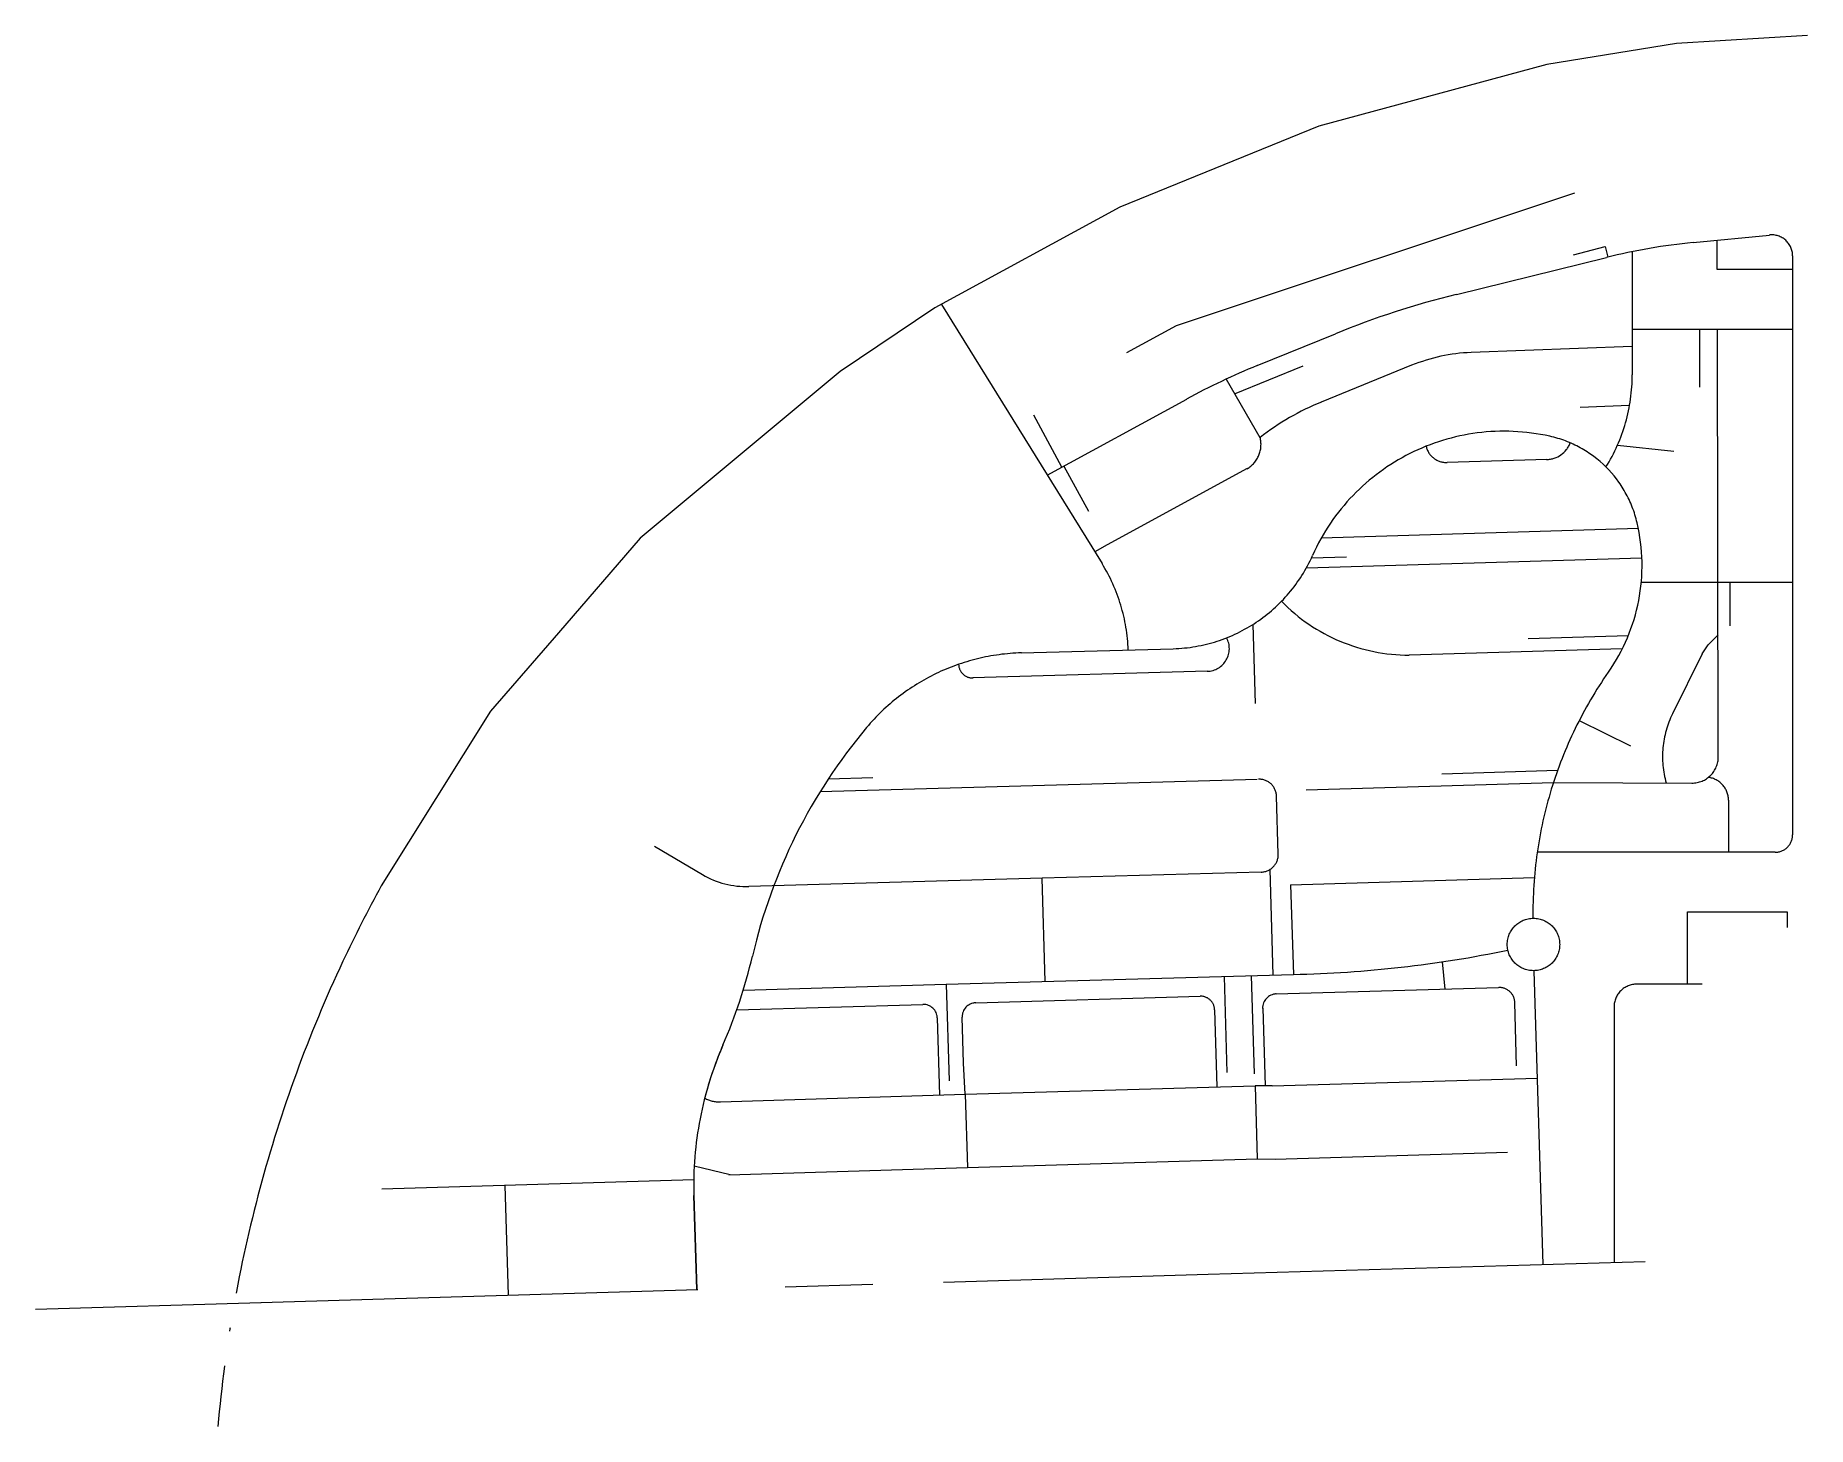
# Model space of a CAD drawing. Extents: x 37 to 1050, y 40 to 835.
import ezdxf

# ---------------------------------------------------------------- set-up
doc = ezdxf.new("R2010")
doc.units = 0
doc.header["$LTSCALE"] = 1000
doc.header["$MEASUREMENT"] = 0
doc.linetypes.add('CENTERX2', pattern=[4, 2.5, -0.5, 0.5, -0.5])
doc.linetypes.add('DOTE', pattern=[2.42, 2, -0.2, 0.02, -0.2])
doc.layers.add('ROAD-CENTER', color=7, linetype='CENTERX2', lineweight=18)

msp = doc.modelspace()

# ---------------------------------------------------------------- linework, layer by layer
at = {"layer": 'ROAD-CENTER', "ltscale": 0.1}
for p, q in [((1049.9, 835.4), (975, 830.8)), ((975, 830.8), (900.8, 818.8)), ((900.8, 818.8), (770.4, 783.6)), ((770.4, 783.6), (656.7, 737.3)), ((916.6, 745.3), (688.9, 669.4)), ((656.7, 737.3), (550.9, 679.6)), ((984.6, 717), (1028.2, 721.3)), ((916.1, 710), (934.3, 714.7)), ((934.3, 714.7), (935.8, 708.7)), ((949.7, 711.8), (949.7, 641.4)), ((998.3, 701.6), (998.3, 718.4)), ((1041.4, 709.4), (1041.4, 522.6)), ((849.1, 687.3), (935, 708.5)), ((1041.4, 701.6), (998.3, 701.6)), ((550.9, 679.6), (496.7, 643.2)), ((554.7, 681.6), (646.5, 533.4)), ((688.9, 669.4), (660.5, 653.9)), ((735.3, 646.6), (780, 664.8)), ((1041.4, 667.3), (949.7, 667.3)), ((988.1, 667.3), (988.1, 634.3)), ((998.9, 422.9), (998.4, 667.3)), ((949.7, 657.6), (857.5, 654.2)), ((496.7, 643.2), (382.4, 547.9)), ((717.4, 638.8), (736.8, 605.6)), ((722.3, 630.4), (761.6, 646.5)), ((823.5, 646.8), (771.9, 625.8)), ((623.6, 588.6), (607.5, 618.2)), ((615.2, 584), (694.9, 627.4)), ((948.1, 623.8), (919.9, 622.7)), ((973.5, 597.5), (941.2, 601)), ((624.7, 589.2), (638.8, 563.3)), ((729.5, 587.8), (649.5, 544.1)), ((900.8, 592.9), (843.9, 591.2)), ((382.4, 547.9), (335.7, 493.9)), ((953.2, 553.5), (771.9, 548)), ((649.5, 544.1), (642.3, 540.2)), ((766.3, 536.7), (786.3, 537.2)), ((763.4, 531), (955.2, 536.7)), ((973.2, 522.6), (954.8, 522.6)), ((1041.4, 522.6), (954.8, 522.6)), ((1005.7, 497.9), (1005.7, 522.6)), ((1041.4, 522.6), (1041.4, 378.3)), ((732.8, 498.6), (734.1, 453.4)), ((335.7, 493.9), (296.8, 449)), ((947.4, 492.1), (890.2, 490.4)), ((989.7, 481.8), (993.2, 486.9)), ((993.2, 486.9), (998.8, 492.7)), ((600.3, 482.3), (687.2, 484.7)), ((944, 484.7), (822.2, 481.1)), ((989.7, 481.8), (972.7, 447.5)), ((706.6, 471.8), (572.7, 468)), ((296.8, 449), (234.3, 349.2)), ((919.4, 443.6), (948.6, 429.2)), ((485.3, 403), (736, 410.1)), ((490, 410.3), (515.5, 411)), ((763.3, 404.1), (904.7, 408.3)), ((907, 415), (840.8, 413)), ((904.7, 408.3), (983.9, 407.9)), ((747.3, 367.3), (746.3, 400.4)), ((1004.7, 398.2), (1004.7, 368.3)), ((418, 355.5), (390.5, 371.6)), ((1031.4, 368.3), (895.4, 368.3)), ((737.5, 357), (612.3, 353.5)), ((742.4, 358.4), (744.1, 298.1)), ((612.3, 353.5), (444.6, 348.7)), ((614, 294.4), (612.3, 353.5)), ((754.3, 349.7), (893.8, 353.8)), ((754.3, 349.7), (755.9, 298.5)), ((981.2, 292.9), (981.2, 334.3)), ((981.2, 334.3), (1038.2, 334.3)), ((1038.2, 334.3), (1038.2, 325.3)), ((841, 305.7), (842.5, 290.1)), ((557.4, 292.8, 0), (755.9, 298.5)), ((716.3, 297.3), (717.9, 242.4, 0)), ((733.7, 241.7), (732, 297.8)), ((898.7, 132.6), (893.7, 300.6)), ((441.4, 289.5), (557.4, 292.8, 0)), ((557.4, 292.8, 0), (559, 237.7, 0)), ((574.3, 282.2), (702.7, 286)), ((746.1, 287.3), (873.3, 291)), ((989.7, 292.9), (952.3, 292.9)), ((437.7, 278.2), (544, 281.3)), ((567.3, 247.8), (566.5, 274)), ((710.9, 278.3), (712.2, 234.2)), ((738.4, 279.1), (739.7, 234.8)), ((883.6, 246.2, 0), (882.6, 282.2)), ((939.3, 279.9), (939.3, 133.9)), ((552.3, 273.6), (553.6, 229.5)), ((568.2, 229.9), (567.3, 247.8)), ((568.2, 229.9), (734.1, 234.8)), ((734.1, 234.8), (735.3, 193.1)), ((743.8, 234.7), (734.1, 234.8)), ((743.8, 234.7), (895.5, 239.2)), ((428.3, 225.6), (568.2, 229.9)), ((568.2, 229.9), (569.5, 188)), ((569.5, 188), (735.3, 193.1)), ((735.3, 193.1), (745.5, 192.9)), ((745.5, 192.9), (878.3, 196.9)), ((413.3, 189), (433.9, 184)), ((433.1, 183.9), (569.5, 188)), ((413.1, 181), (234.7, 175.7)), ((307.1, 115.1), (305.2, 177.8)), ((413.1, 172.1), (414.7, 118.3)), ((414.7, 118.3), (413.1, 172.1)), ((707.2, 127), (1005.5, 135.8)), ((165.5, 110.8), (555.8, 122.5)), ((555.8, 122.5), (707.2, 127)), ((36.6, 107), (165.7, 110.8))]:
    msp.add_line(p, q, dxfattribs=at)
at = {"layer": 'ROAD-CENTER', "linetype": 'DOTE', "ltscale": 0.1}
msp.add_circle((893.2, 315.6), 15, dxfattribs=at)
for centre, radius, start, end in [((1029.4, 709.4), 12, 0.0044, 95.6216), ((1018.8, 368.7), 350, 95.6216, 103.8596), ((968.8, 201.9), 500, 103.8596, 112.1948), ((861.3, 554.2), 100, 92.1572, 112.1948), ((886.4, 276.3), 400, 112.1948, 118.6074), ((849.7, 641.4), 100, 328.1777, 0), ((828.6, 486.9), 150, 112.1948, 127.7117), ((876.4, 489.1), 120, 77.4304, 155.9284), ((721.4, 601.5), 16, 300.0627, 14.789), ((843.5, 603.2), 12, 193.1508, 271.6949), ((900.3, 607.9), 15, 271.6949, 338.5847), ((888.2, 541.8), 66, 13.0978, 77.4304), ((848.3, 532.5), 107, 325.1252, 13.0978), ((684.7, 574.7), 90, 271.5903, 335.9284), ((561.5, 480.7), 100, 1.8797, 31.792), ((822.1, 583.1), 102, 224.3252, 270.0469), ((706.3, 484.8, 0), 13, 271.6221, 28.2863), ((603.7, 362.4), 120, 91.5903, 139.9236), ((572.5, 476), 8, 181.586, 271.6221), ((1132.9, 334.1), 240, 145.1252, 180.8289), ((1022, 423.1), 55, 153.6677, 195.9686), ((750.6, 238.8), 312, 139.9236, 166.9981), ((983.9, 422.9), 15, 269.7456, 0.1225), ((736.3, 400.1), 10, 1.6232, 91.6232), ((991.7, 398.2), 13, 359.9588, 83.6308), ((1031.4, 378.3), 10, 270, 0.0044), ((737.3, 367, 0), 10, 271.6232, 1.6232), ((443.2, 398.7), 50, 239.7342, 271.6232), ((924.3, -27.9), 786.3, 151.3402, 154.8747), ((924.3, -27.9), 786.3, 154.8747, 175.053), ((164, 374.2), 290, 336.3997, 346.9981), ((164, 374.2), 290, 336.3997, 346.9981), ((741.6, 972.3), 674, 271.219, 281.7245), ((741.6, 972.3), 674, 271.219, 281.7245), ((702.9, 278), 8, 1.6949, 91.6949), ((746.3, 279.3), 8, 91.6949, 181.6949), ((873.6, 282), 9, 1.6949, 91.6511), ((952.3, 279.9), 13, 90, 180.0041), ((574.5, 274.2), 8, 91.6949, 181.6949), ((613, 178), 200, 156.3997, 181.7114), ((613, 178), 200, 156.3997, 165.0274), ((427.7, 243.6), 18, 242.0228, 271.76)]:
    msp.add_arc(centre, radius, start, end, dxfattribs=at)
at = {"layer": 'ROAD-CENTER', "linetype": 'DOTE', "ltscale": 0.1, "extrusion": (0.000253488, -0.008567, 0.999963)}
msp.add_arc((544.3, 273.3, -2.3), 8, 1.695, 91.695, dxfattribs=at)

doc.saveas('drawing.dxf')
